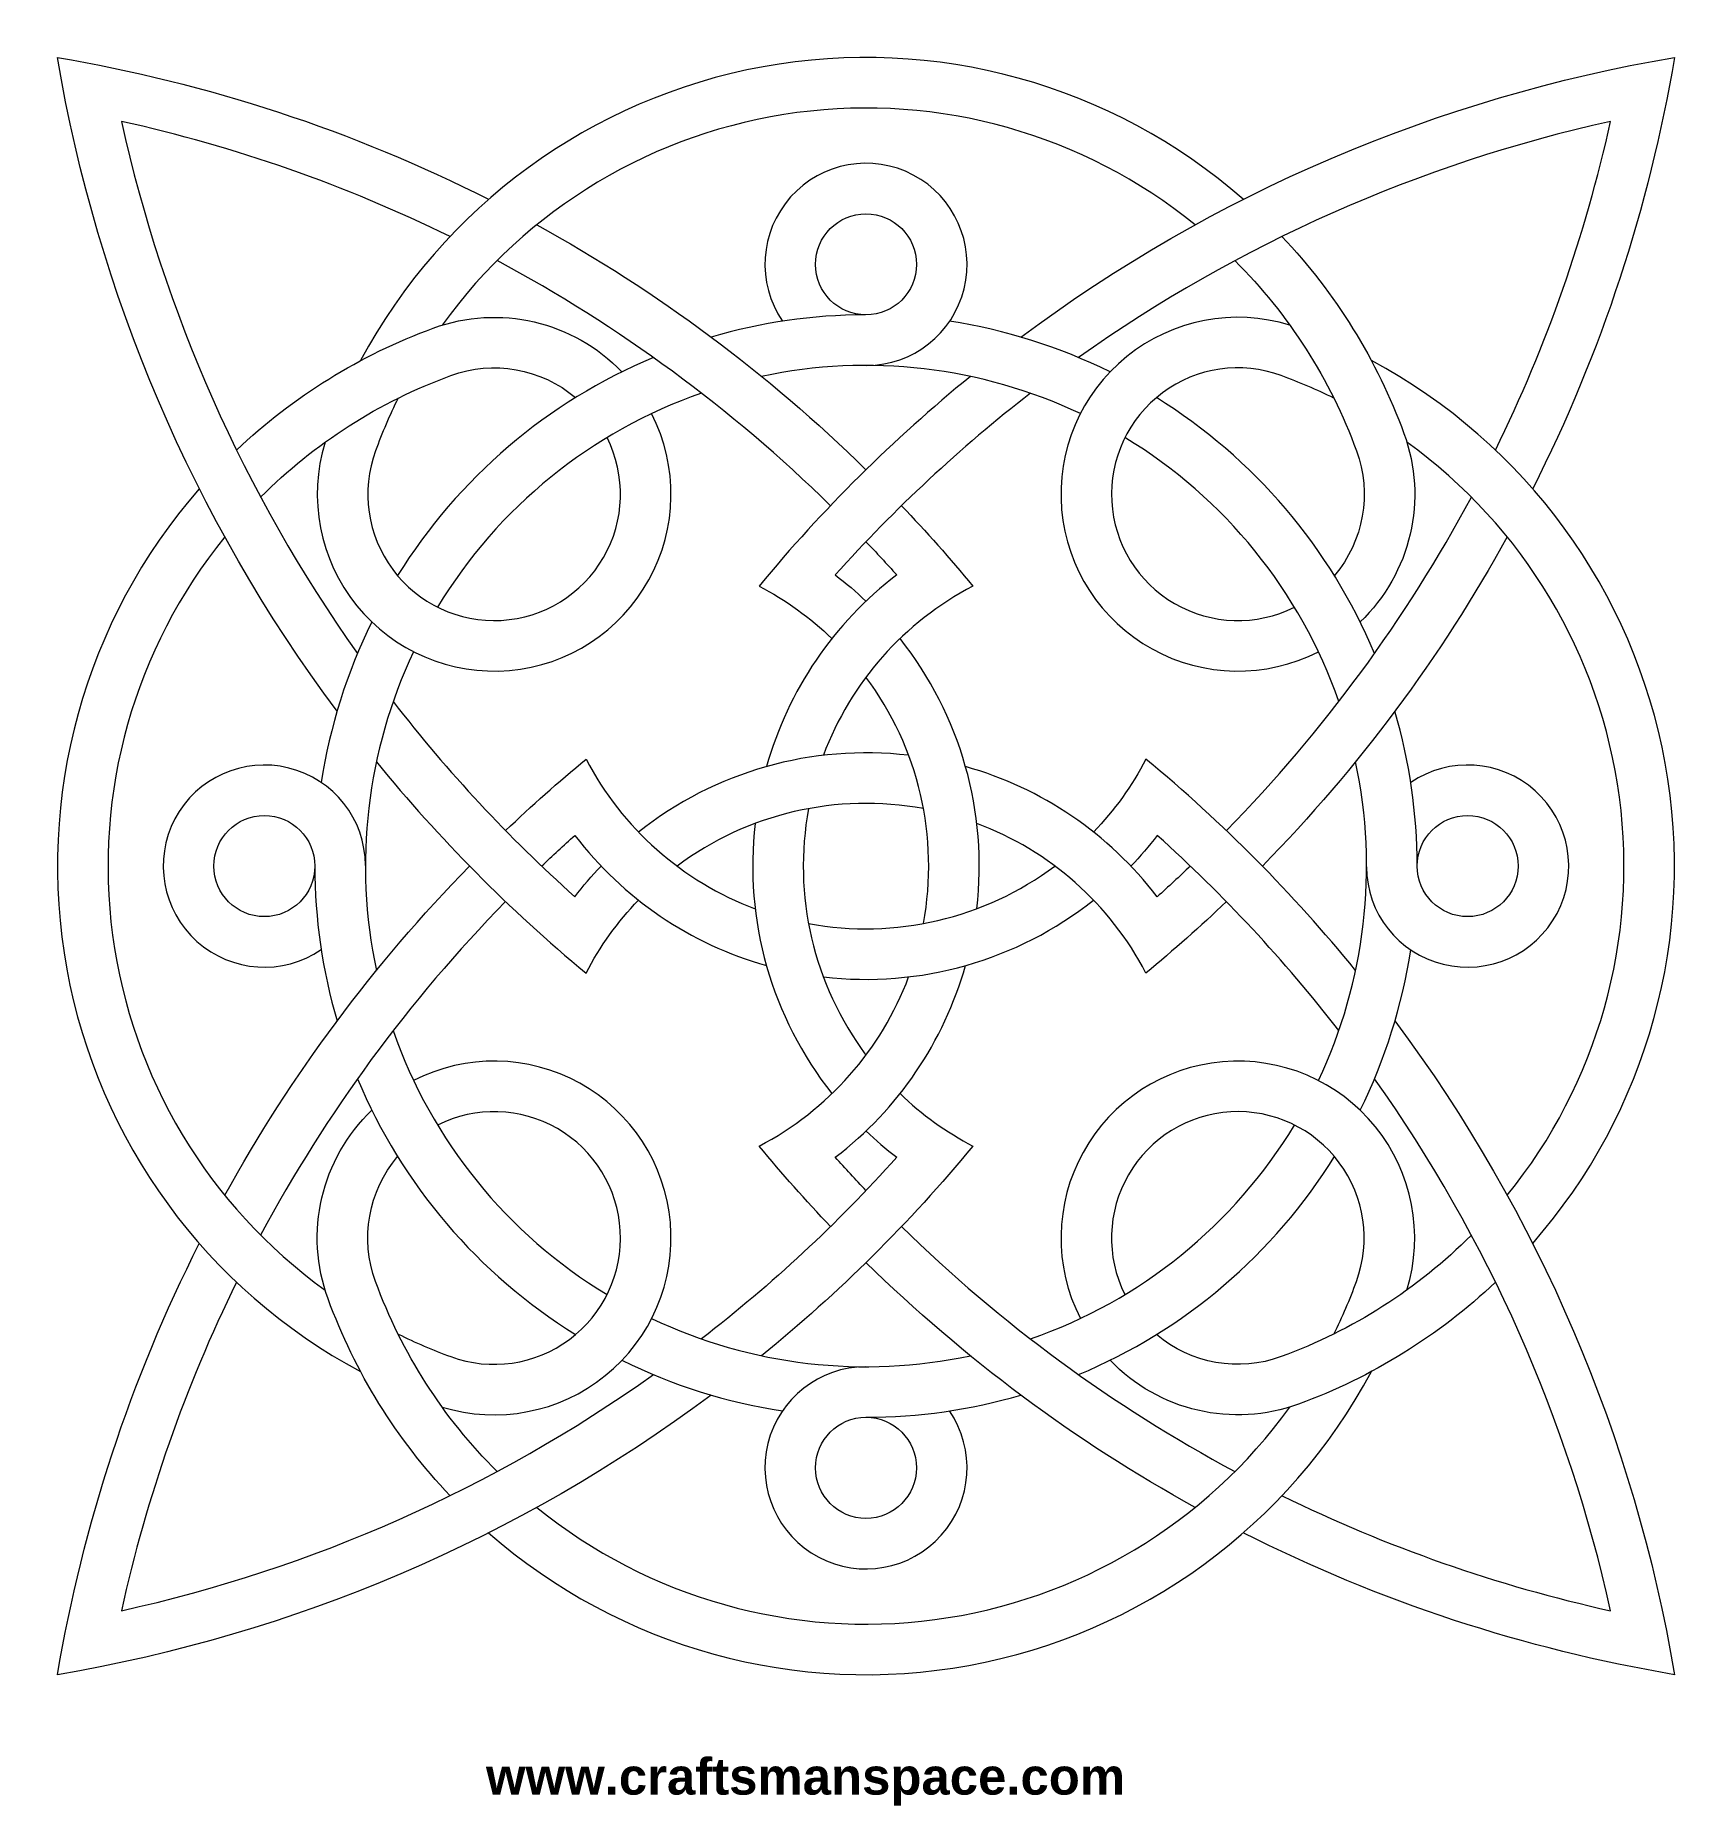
# Model space of a CAD drawing. Header units: millimetres. Extents: x 290 to 746, y 155 to 641.
import ezdxf

# ---------------------------------------------------------------- set-up
doc = ezdxf.new("R2010")
doc.units = ezdxf.units.MM
doc.header["$MEASUREMENT"] = 0
doc.layers.add('Layer 1', color=7, linetype='Continuous')

msp = doc.modelspace()

# ---------------------------------------------------------------- linework, layer by layer
at = {"layer": 'Layer 1', "lineweight": 9}
for points, knots in [([(621.9, 595.87), (585.8, 627.47), (537.25, 640.86), (490.05, 632.24), (490.05, 632.24), (442.86, 623.61), (402.18, 593.92), (379.59, 551.59)], [0, 0, 0, 0, 0.333333, 0.333333, 0.333333, 0.333333, 1, 1, 1, 1]), ([(373.12, 455.36), (333.68, 508.25), (307.38, 569.75), (296.38, 634.8), (296.38, 634.8), (337.56, 627.84), (377.47, 614.71), (414.74, 595.87)], [0, 0, 0, 0, 0.333333, 0.333333, 0.333333, 0.333333, 1, 1, 1, 1]), ([(560.83, 558.05), (613.71, 597.5), (675.21, 623.8), (740.26, 634.8), (740.26, 634.8), (733.3, 593.62), (720.18, 553.71), (701.33, 516.43)], [0, 0, 0, 0, 0.333333, 0.333333, 0.333333, 0.333333, 1, 1, 1, 1]), ([(608.67, 588.88), (578.03, 613.75), (538.49, 624.88), (499.38, 619.67), (499.38, 619.67), (460.27, 614.46), (425.03, 593.35), (401.97, 561.33)], [0, 0, 0, 0, 0.333333, 0.333333, 0.333333, 0.333333, 1, 1, 1, 1]), ([(404.13, 585.66), (375.42, 599.74), (345.14, 610.34), (313.93, 617.25), (313.93, 617.25), (325.55, 564.73), (347.59, 515.07), (378.74, 471.22)], [0, 0, 0, 0, 0.333333, 0.333333, 0.333333, 0.333333, 1, 1, 1, 1]), ([(691.13, 527.05), (705.2, 555.75), (715.8, 586.03), (722.71, 617.25), (722.71, 617.25), (670.19, 605.63), (620.54, 583.59), (576.68, 552.44)], [0, 0, 0, 0, 0.333333, 0.333333, 0.333333, 0.333333, 1, 1, 1, 1]), ([(518.49, 550.28), (531.24, 550.28), (542.18, 558.97), (545.25, 571.34), (545.25, 571.34), (548.32, 583.71), (542.56, 596.59), (531.29, 602.54), (531.29, 602.54), (520.02, 608.5), (506.14, 606.02), (497.64, 596.51), (497.64, 596.51), (489.15, 587.01), (488.22, 572.95), (495.38, 562.42)], [0, 0, 0, 0, 0.2, 0.2, 0.2, 0.2, 0.4, 0.4, 0.4, 0.4, 0.6, 0.6, 0.6, 0.6, 1, 1, 1, 1]), ([(532.19, 578.02), (532.19, 585.68), (525.98, 591.89), (518.32, 591.89), (518.32, 591.89), (510.66, 591.89), (504.45, 585.68), (504.45, 578.02), (504.45, 578.02), (504.45, 570.36), (510.66, 564.15), (518.32, 564.15), (518.32, 564.15), (525.98, 564.15), (532.19, 570.36), (532.19, 578.02)], [0, 0, 0, 0, 0.2, 0.2, 0.2, 0.2, 0.4, 0.4, 0.4, 0.4, 0.6, 0.6, 0.6, 0.6, 1, 1, 1, 1]), ([(632.51, 585.66), (647.23, 570.12), (658.62, 551.73), (665.98, 531.63), (665.98, 531.63), (672.62, 513.52), (667.9, 493.2), (653.97, 479.86)], [0, 0, 0, 0, 0.333333, 0.333333, 0.333333, 0.333333, 1, 1, 1, 1]), ([(619.6, 579.04), (634.39, 564.28), (645.77, 546.47), (652.96, 526.86), (652.96, 526.86), (657.24, 515.17), (654.93, 502.09), (646.91, 492.58)], [0, 0, 0, 0, 0.333333, 0.333333, 0.333333, 0.333333, 1, 1, 1, 1]), ([(345.52, 527.05), (361.06, 541.77), (379.45, 553.16), (399.55, 560.52), (399.55, 560.52), (417.66, 567.15), (437.98, 562.44), (451.32, 548.5)], [0, 0, 0, 0, 0.333333, 0.333333, 0.333333, 0.333333, 1, 1, 1, 1]), ([(634.68, 561.33), (619.24, 566.09), (602.44, 562.85), (589.88, 552.69), (589.88, 552.69), (577.32, 542.54), (570.62, 526.8), (572.03, 510.71), (572.03, 510.71), (573.44, 494.62), (582.75, 480.28), (596.89, 472.45), (596.89, 472.45), (611.02, 464.63), (628.12, 464.35), (642.5, 471.71)], [0, 0, 0, 0, 0.2, 0.2, 0.2, 0.2, 0.4, 0.4, 0.4, 0.4, 0.6, 0.6, 0.6, 0.6, 1, 1, 1, 1]), ([(352.14, 514.14), (366.9, 528.93), (384.7, 540.31), (404.32, 547.49), (404.32, 547.49), (416.01, 551.78), (429.09, 549.47), (438.6, 541.44)], [0, 0, 0, 0, 0.333333, 0.333333, 0.333333, 0.333333, 1, 1, 1, 1]), ([(646.76, 541.29), (642.05, 543.63), (637.25, 545.69), (632.32, 547.49), (632.32, 547.49), (621.36, 551.51), (609.11, 549.74), (599.74, 542.78), (599.74, 542.78), (590.36, 535.83), (585.11, 524.62), (585.77, 512.96), (585.77, 512.96), (586.44, 501.31), (592.92, 490.77), (603.02, 484.92), (603.02, 484.92), (613.13, 479.07), (625.5, 478.7), (635.93, 483.93)], [0, 0, 0, 0, 0.166667, 0.166667, 0.166667, 0.166667, 0.333333, 0.333333, 0.333333, 0.333333, 0.5, 0.5, 0.5, 0.5, 0.666667, 0.666667, 0.666667, 0.666667, 1, 1, 1, 1]), ([(701.33, 309.28), (732.93, 345.38), (746.33, 393.93), (737.7, 441.13), (737.7, 441.13), (729.08, 488.32), (699.38, 529), (657.05, 551.59)], [0, 0, 0, 0, 0.333333, 0.333333, 0.333333, 0.333333, 1, 1, 1, 1]), ([(546.97, 547.26), (525.8, 530.02), (506.37, 510.75), (488.96, 489.71), (488.96, 489.71), (496.29, 485.89), (503.02, 481.04), (508.97, 475.31)], [0, 0, 0, 0, 0.333333, 0.333333, 0.333333, 0.333333, 1, 1, 1, 1]), ([(389.89, 541.29), (387.55, 536.59), (385.49, 531.79), (383.68, 526.86), (383.68, 526.86), (379.67, 515.9), (381.44, 503.65), (388.39, 494.27), (388.39, 494.27), (395.35, 484.89), (406.56, 479.65), (418.21, 480.31), (418.21, 480.31), (429.87, 480.97), (440.41, 487.45), (446.26, 497.56), (446.26, 497.56), (452.11, 507.66), (452.48, 520.03), (447.25, 530.47)], [0, 0, 0, 0, 0.166667, 0.166667, 0.166667, 0.166667, 0.333333, 0.333333, 0.333333, 0.333333, 0.5, 0.5, 0.5, 0.5, 0.666667, 0.666667, 0.666667, 0.666667, 1, 1, 1, 1]), ([(563.48, 542.65), (544.14, 527.68), (526.2, 510.99), (509.9, 492.77), (509.9, 492.77), (512.84, 490.52), (515.64, 488.13), (518.32, 485.57)], [0, 0, 0, 0, 0.333333, 0.333333, 0.333333, 0.333333, 1, 1, 1, 1]), ([(369.84, 529.21), (365.09, 513.77), (368.33, 496.98), (378.49, 484.42), (378.49, 484.42), (388.64, 471.85), (404.38, 465.16), (420.47, 466.57), (420.47, 466.57), (436.56, 467.97), (450.9, 477.29), (458.72, 491.42), (458.72, 491.42), (466.55, 505.56), (466.83, 522.66), (459.47, 537.04)], [0, 0, 0, 0, 0.2, 0.2, 0.2, 0.2, 0.4, 0.4, 0.4, 0.4, 0.6, 0.6, 0.6, 0.6, 1, 1, 1, 1]), ([(694.35, 322.51), (719.21, 353.15), (730.35, 392.68), (725.14, 431.8), (725.14, 431.8), (719.92, 470.91), (698.82, 506.15), (666.8, 529.21)], [0, 0, 0, 0, 0.333333, 0.333333, 0.333333, 0.333333, 1, 1, 1, 1]), ([(335.31, 516.43), (303.71, 480.33), (290.32, 431.78), (298.94, 384.59), (298.94, 384.59), (307.57, 337.39), (337.27, 296.72), (379.59, 274.12)], [0, 0, 0, 0, 0.333333, 0.333333, 0.333333, 0.333333, 1, 1, 1, 1]), ([(528.06, 511.78), (534.87, 504.65), (541.4, 497.31), (547.68, 489.71), (547.68, 489.71), (528.73, 479.82), (514.1, 463.28), (506.61, 443.26)], [0, 0, 0, 0, 0.333333, 0.333333, 0.333333, 0.333333, 1, 1, 1, 1]), ([(342.3, 503.21), (317.43, 472.56), (306.29, 433.03), (311.51, 393.92), (311.51, 393.92), (316.72, 354.8), (337.83, 319.56), (369.84, 296.5)], [0, 0, 0, 0, 0.333333, 0.333333, 0.333333, 0.333333, 1, 1, 1, 1]), ([(518.32, 501.9), (521.18, 498.9), (523.98, 495.86), (526.75, 492.77), (526.75, 492.77), (509.46, 479.57), (496.92, 461.11), (491.01, 440.17)], [0, 0, 0, 0, 0.333333, 0.333333, 0.333333, 0.333333, 1, 1, 1, 1]), ([(388.53, 458.01), (403.49, 438.67), (420.19, 420.74), (438.4, 404.43), (438.4, 404.43), (440.65, 407.38), (443.05, 410.18), (445.61, 412.86)], [0, 0, 0, 0, 0.333333, 0.333333, 0.333333, 0.333333, 1, 1, 1, 1]), ([(380.9, 413.02), (380.9, 425.77), (372.21, 436.71), (359.84, 439.78), (359.84, 439.78), (347.47, 442.85), (334.59, 437.1), (328.63, 425.83), (328.63, 425.83), (322.67, 414.56), (325.16, 400.67), (334.67, 392.18), (334.67, 392.18), (344.17, 383.68), (358.24, 382.75), (368.77, 389.93)], [0, 0, 0, 0, 0.2, 0.2, 0.2, 0.2, 0.4, 0.4, 0.4, 0.4, 0.6, 0.6, 0.6, 0.6, 1, 1, 1, 1]), ([(419.4, 422.6), (426.53, 429.4), (433.87, 435.93), (441.47, 442.21), (441.47, 442.21), (451.36, 423.27), (467.9, 408.64), (487.91, 401.14)], [0, 0, 0, 0, 0.333333, 0.333333, 0.333333, 0.333333, 1, 1, 1, 1]), ([(652.72, 384.21), (635.49, 405.38), (616.21, 424.81), (595.18, 442.21), (595.18, 442.21), (591.35, 434.89), (586.51, 428.15), (580.78, 422.2)], [0, 0, 0, 0, 0.333333, 0.333333, 0.333333, 0.333333, 1, 1, 1, 1]), ([(655.74, 412.61), (655.74, 399.86), (664.43, 389), (676.8, 385.93), (676.8, 385.93), (689.18, 382.86), (702.05, 388.62), (708.01, 399.89), (708.01, 399.89), (713.97, 411.16), (711.48, 425.04), (701.98, 433.54), (701.98, 433.54), (692.47, 442.03), (678.41, 442.96), (667.87, 435.79)], [0, 0, 0, 0, 0.2, 0.2, 0.2, 0.2, 0.4, 0.4, 0.4, 0.4, 0.6, 0.6, 0.6, 0.6, 1, 1, 1, 1]), ([(383.92, 441.51), (401.15, 420.33), (420.43, 400.9), (441.47, 383.5), (441.47, 383.5), (445.29, 390.82), (450.14, 397.56), (455.87, 403.51)], [0, 0, 0, 0, 0.333333, 0.333333, 0.333333, 0.333333, 1, 1, 1, 1]), ([(607.36, 412.86), (604.36, 410), (601.32, 407.19), (598.24, 404.43), (598.24, 404.43), (585.03, 421.72), (566.57, 434.26), (545.63, 440.17)], [0, 0, 0, 0, 0.333333, 0.333333, 0.333333, 0.333333, 1, 1, 1, 1]), ([(353.16, 426.73), (345.5, 426.73), (339.29, 420.52), (339.29, 412.86), (339.29, 412.86), (339.29, 405.2), (345.5, 398.99), (353.16, 398.99), (353.16, 398.99), (360.82, 398.99), (367.03, 405.2), (367.03, 412.86), (367.03, 412.86), (367.03, 420.52), (360.82, 426.73), (353.16, 426.73)], [0, 0, 0, 0, 0.2, 0.2, 0.2, 0.2, 0.4, 0.4, 0.4, 0.4, 0.6, 0.6, 0.6, 0.6, 1, 1, 1, 1]), ([(617.25, 403.11), (610.12, 396.31), (602.77, 389.78), (595.18, 383.5), (595.18, 383.5), (585.29, 402.45), (568.74, 417.07), (548.73, 424.57)], [0, 0, 0, 0, 0.333333, 0.333333, 0.333333, 0.333333, 1, 1, 1, 1]), ([(683.48, 398.99), (691.14, 398.99), (697.35, 405.2), (697.35, 412.86), (697.35, 412.86), (697.35, 420.52), (691.14, 426.73), (683.48, 426.73), (683.48, 426.73), (675.82, 426.73), (669.61, 420.52), (669.61, 412.86), (669.61, 412.86), (669.61, 405.2), (675.82, 398.99), (683.48, 398.99)], [0, 0, 0, 0, 0.2, 0.2, 0.2, 0.2, 0.4, 0.4, 0.4, 0.4, 0.6, 0.6, 0.6, 0.6, 1, 1, 1, 1]), ([(429.28, 412.86), (432.28, 415.71), (435.32, 418.52), (438.4, 421.28), (438.4, 421.28), (451.61, 403.99), (470.07, 391.45), (491.01, 385.55)], [0, 0, 0, 0, 0.333333, 0.333333, 0.333333, 0.333333, 1, 1, 1, 1]), ([(648.11, 367.7), (633.15, 387.04), (616.46, 404.97), (598.24, 421.28), (598.24, 421.28), (595.99, 418.34), (593.59, 415.54), (591.03, 412.86)], [0, 0, 0, 0, 0.333333, 0.333333, 0.333333, 0.333333, 1, 1, 1, 1]), ([(518.32, 323.82), (515.47, 326.81), (512.66, 329.86), (509.9, 332.94), (509.9, 332.94), (527.18, 346.15), (539.72, 364.61), (545.63, 385.55)], [0, 0, 0, 0, 0.333333, 0.333333, 0.333333, 0.333333, 1, 1, 1, 1]), ([(508.58, 313.93), (501.78, 321.06), (495.25, 328.41), (488.96, 336), (488.96, 336), (507.91, 345.89), (522.54, 362.43), (530.03, 382.45)], [0, 0, 0, 0, 0.333333, 0.333333, 0.333333, 0.333333, 1, 1, 1, 1]), ([(663.52, 370.35), (702.96, 317.47), (729.27, 255.96), (740.26, 190.92), (740.26, 190.92), (699.08, 197.88), (659.18, 211), (621.9, 229.84)], [0, 0, 0, 0, 0.333333, 0.333333, 0.333333, 0.333333, 1, 1, 1, 1]), ([(401.97, 264.38), (417.41, 259.63), (434.2, 262.87), (446.76, 273.02), (446.76, 273.02), (459.33, 283.18), (466.02, 298.91), (464.61, 315.01), (464.61, 315.01), (463.21, 331.1), (453.89, 345.44), (439.76, 353.26), (439.76, 353.26), (425.62, 361.08), (408.52, 361.36), (394.14, 354.01)], [0, 0, 0, 0, 0.2, 0.2, 0.2, 0.2, 0.4, 0.4, 0.4, 0.4, 0.6, 0.6, 0.6, 0.6, 1, 1, 1, 1]), ([(666.8, 296.5), (671.55, 311.94), (668.31, 328.73), (658.16, 341.3), (658.16, 341.3), (648, 353.86), (632.27, 360.55), (616.17, 359.15), (616.17, 359.15), (600.08, 357.74), (585.74, 348.43), (577.92, 334.29), (577.92, 334.29), (570.1, 320.16), (569.82, 303.06), (577.17, 288.68)], [0, 0, 0, 0, 0.2, 0.2, 0.2, 0.2, 0.4, 0.4, 0.4, 0.4, 0.6, 0.6, 0.6, 0.6, 1, 1, 1, 1]), ([(527.67, 350.4), (533.62, 344.67), (540.36, 339.82), (547.68, 336), (547.68, 336), (530.28, 314.96), (510.85, 295.69), (489.67, 278.46)], [0, 0, 0, 0, 0.333333, 0.333333, 0.333333, 0.333333, 1, 1, 1, 1]), ([(632.52, 240.05), (661.22, 225.98), (691.5, 215.37), (722.71, 208.47), (722.71, 208.47), (711.09, 260.99), (689.05, 310.64), (657.9, 354.5)], [0, 0, 0, 0, 0.333333, 0.333333, 0.333333, 0.333333, 1, 1, 1, 1]), ([(404.13, 240.05), (389.41, 255.6), (378.02, 273.98), (370.66, 294.08), (370.66, 294.08), (364.02, 312.2), (368.74, 332.52), (382.68, 345.85)], [0, 0, 0, 0, 0.333333, 0.333333, 0.333333, 0.333333, 1, 1, 1, 1]), ([(389.89, 284.42), (394.59, 282.09), (399.39, 280.03), (404.32, 278.22), (404.32, 278.22), (404.32, 278.22), (404.32, 278.22), (404.32, 278.22), (404.32, 278.22), (415.28, 274.2), (427.53, 275.97), (436.91, 282.93), (436.91, 282.93), (446.28, 289.89), (451.53, 301.09), (450.87, 312.75), (450.87, 312.75), (450.21, 324.41), (443.72, 334.95), (433.62, 340.8), (433.62, 340.8), (423.51, 346.64), (411.15, 347.02), (400.71, 341.78)], [0, 0, 0, 0, 0.142857, 0.142857, 0.142857, 0.142857, 0.285714, 0.285714, 0.285714, 0.285714, 0.428571, 0.428571, 0.428571, 0.428571, 0.571429, 0.571429, 0.571429, 0.571429, 0.714286, 0.714286, 0.714286, 0.714286, 1, 1, 1, 1]), ([(646.76, 284.42), (649.09, 289.13), (651.15, 293.92), (652.96, 298.86), (652.96, 298.86), (656.97, 309.82), (655.2, 322.07), (648.25, 331.44), (648.25, 331.44), (641.29, 340.82), (630.09, 346.07), (618.43, 345.4), (618.43, 345.4), (606.77, 344.74), (596.23, 338.26), (590.38, 328.15), (590.38, 328.15), (584.53, 318.05), (584.16, 305.68), (589.39, 295.24)], [0, 0, 0, 0, 0.166667, 0.166667, 0.166667, 0.166667, 0.333333, 0.333333, 0.333333, 0.333333, 0.5, 0.5, 0.5, 0.5, 0.666667, 0.666667, 0.666667, 0.666667, 1, 1, 1, 1]), ([(518.32, 340.15), (521, 337.59), (523.8, 335.19), (526.75, 332.94), (526.75, 332.94), (510.44, 314.72), (492.5, 298.03), (473.17, 283.07)], [0, 0, 0, 0, 0.333333, 0.333333, 0.333333, 0.333333, 1, 1, 1, 1]), ([(417.04, 246.68), (402.25, 261.43), (390.87, 279.24), (383.68, 298.85), (383.68, 298.85), (379.4, 310.54), (381.71, 323.62), (389.74, 333.14)], [0, 0, 0, 0, 0.333333, 0.333333, 0.333333, 0.333333, 1, 1, 1, 1]), ([(684.5, 311.57), (669.75, 296.79), (651.94, 285.4), (632.32, 278.22), (632.32, 278.22), (620.64, 273.94), (607.55, 276.25), (598.04, 284.27)], [0, 0, 0, 0, 0.333333, 0.333333, 0.333333, 0.333333, 1, 1, 1, 1]), ([(475.81, 267.66), (422.93, 228.22), (361.43, 201.91), (296.38, 190.92), (296.38, 190.92), (303.34, 232.1), (316.47, 272), (335.31, 309.28)], [0, 0, 0, 0, 0.333333, 0.333333, 0.333333, 0.333333, 1, 1, 1, 1]), ([(345.52, 298.66), (331.44, 269.96), (320.84, 239.68), (313.93, 208.47), (313.93, 208.47), (366.45, 220.09), (416.11, 242.13), (459.96, 273.28)], [0, 0, 0, 0, 0.333333, 0.333333, 0.333333, 0.333333, 1, 1, 1, 1]), ([(691.12, 298.66), (675.58, 283.95), (657.19, 272.56), (637.09, 265.19), (637.09, 265.19), (618.98, 258.56), (598.66, 263.28), (585.32, 277.21)], [0, 0, 0, 0, 0.333333, 0.333333, 0.333333, 0.333333, 1, 1, 1, 1]), ([(414.74, 229.84), (450.84, 198.24), (499.4, 184.85), (546.59, 193.48), (546.59, 193.48), (593.79, 202.1), (634.46, 231.8), (657.05, 274.12)], [0, 0, 0, 0, 0.333333, 0.333333, 0.333333, 0.333333, 1, 1, 1, 1]), ([(518.31, 275.44), (505.56, 275.44), (494.46, 266.75), (491.39, 254.38), (491.39, 254.38), (488.32, 242), (494.08, 229.13), (505.35, 223.17), (505.35, 223.17), (516.62, 217.21), (530.5, 219.7), (539, 229.2), (539, 229.2), (547.5, 238.7), (548.43, 252.77), (541.25, 263.31)], [0, 0, 0, 0, 0.2, 0.2, 0.2, 0.2, 0.4, 0.4, 0.4, 0.4, 0.6, 0.6, 0.6, 0.6, 1, 1, 1, 1]), ([(427.97, 236.83), (458.61, 211.97), (498.15, 200.83), (537.26, 206.04), (537.26, 206.04), (576.37, 211.26), (611.61, 232.36), (634.67, 264.38)], [0, 0, 0, 0, 0.333333, 0.333333, 0.333333, 0.333333, 1, 1, 1, 1]), ([(504.45, 247.69), (504.45, 240.03), (510.66, 233.82), (518.32, 233.82), (518.32, 233.82), (525.98, 233.82), (532.19, 240.03), (532.19, 247.69), (532.19, 247.69), (532.19, 255.36), (525.98, 261.57), (518.32, 261.57), (518.32, 261.57), (510.66, 261.57), (504.45, 255.36), (504.45, 247.69)], [0, 0, 0, 0, 0.2, 0.2, 0.2, 0.2, 0.4, 0.4, 0.4, 0.4, 0.6, 0.6, 0.6, 0.6, 1, 1, 1, 1])]:
    msp.add_open_spline(points, degree=3, knots=knots, dxfattribs=at)
for points in [[(427.97, 588.88), (461, 570.67), (491.39, 548.05), (518.32, 521.66)], [(508.58, 511.78), (481.4, 538.42), (450.58, 561.06), (417.04, 579.04)], [(518.05, 564.15), (503.66, 564.15), (489.62, 562.1), (475.81, 558.05)], [(585.32, 548.5), (571.44, 555.36), (556.58, 560.05), (541.28, 562.4)], [(459.96, 552.44), (430.89, 540.28), (406.34, 519.36), (389.74, 492.58)], [(577.17, 537.04), (549.92, 549.95), (519.17, 553.55), (489.67, 547.26)], [(473.17, 542.65), (442.91, 532.12), (417.28, 511.35), (400.71, 483.93)], [(657.9, 471.22), (645.75, 500.29), (624.82, 524.84), (598.04, 541.44)], [(648.11, 458.01), (637.58, 488.27), (616.81, 513.9), (589.39, 530.47)], [(617.25, 422.6), (643.88, 449.78), (666.53, 480.6), (684.5, 514.14)], [(694.35, 503.2), (676.13, 470.18), (653.52, 439.79), (627.12, 412.86)], [(382.68, 479.86), (375.82, 465.98), (371.13, 451.12), (368.78, 435.81)], [(394.14, 471.71), (381.22, 444.45), (377.63, 413.7), (383.92, 384.21)], [(548.73, 401.14), (551.84, 427.68), (544.26, 454.37), (527.67, 475.31)], [(534.09, 397.08), (538.49, 420.84), (532.77, 445.35), (518.32, 464.72)], [(669.61, 412.94), (669.61, 427.32), (667.56, 441.56), (663.52, 455.36)], [(530.03, 443.26), (503.49, 446.38), (476.81, 438.8), (455.87, 422.2)], [(642.5, 354.01), (655.42, 381.26), (659.01, 412.01), (652.72, 441.51)], [(534.09, 428.63), (510.34, 433.03), (485.82, 427.31), (466.46, 412.86)], [(502.55, 428.63), (498.15, 404.87), (503.87, 380.36), (518.32, 361)], [(487.91, 424.57), (484.8, 398.03), (492.38, 371.34), (508.97, 350.4)], [(342.3, 322.51), (360.51, 355.53), (383.12, 385.93), (409.52, 412.86)], [(367.03, 412.81), (367.03, 398.43), (369.08, 384.16), (373.12, 370.35)], [(502.55, 397.08), (526.3, 392.69), (550.82, 398.41), (570.18, 412.86)], [(506.61, 382.45), (533.15, 379.34), (559.83, 386.92), (580.78, 403.51)], [(419.4, 403.11), (392.76, 375.94), (370.12, 345.12), (352.14, 311.58)], [(653.97, 345.85), (660.82, 359.74), (665.51, 374.59), (667.86, 389.89)], [(388.53, 367.7), (399.06, 337.44), (419.83, 311.81), (447.25, 295.24)], [(378.74, 354.5), (390.89, 325.43), (411.82, 300.88), (438.6, 284.27)], [(563.48, 283.07), (593.74, 293.6), (619.36, 314.36), (635.93, 341.78)], [(576.68, 273.28), (605.75, 285.43), (630.3, 306.36), (646.91, 333.14)], [(528.06, 313.93), (555.24, 287.3), (586.06, 264.65), (619.6, 246.68)], [(608.67, 236.83), (575.65, 255.04), (545.25, 277.66), (518.32, 304.06)], [(459.47, 288.68), (486.73, 275.76), (517.47, 272.17), (546.97, 278.46)], [(451.32, 277.21), (465.21, 270.35), (480.07, 265.66), (495.39, 263.31)], [(518.37, 261.57), (532.76, 261.57), (547.02, 263.62), (560.83, 267.66)]]:
    msp.add_open_spline(points, degree=3, dxfattribs=at)

# ---------------------------------------------------------------- texts
at = {"insert": (414, 168), "char_height": 10, "width": 253.3206, "attachment_point": 1}
msp.add_mtext('{\\fArial|b1|i0|c0|p34;www.craftsmanspace.com}', dxfattribs=at)

doc.saveas('drawing.dxf')
